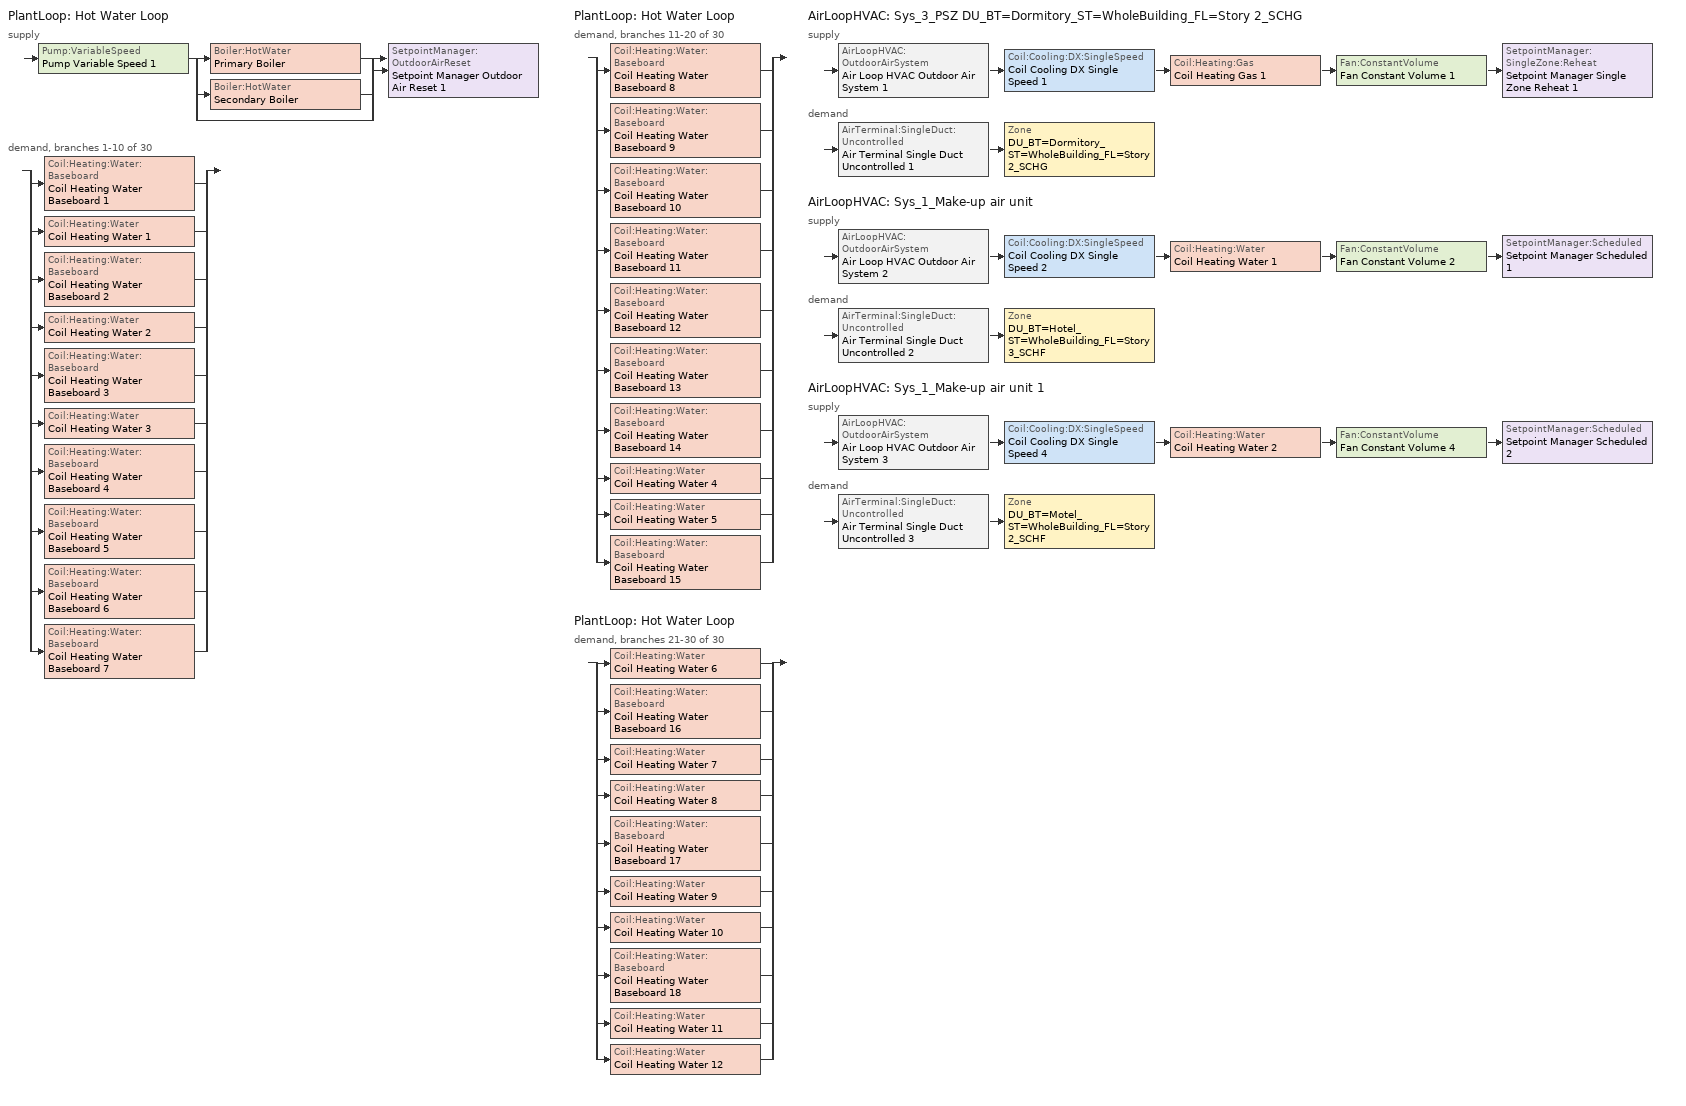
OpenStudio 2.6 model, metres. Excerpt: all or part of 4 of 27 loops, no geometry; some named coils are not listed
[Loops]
PlantLoop 'Hot Water Loop'
 supply: Pump:VariableSpeed 'Pump Variable Speed 1' > split
  | Boiler:HotWater 'Primary Boiler'
  | Boiler:HotWater 'Secondary Boiler'
  | bypass
  join > SetpointManager:OutdoorAirReset 'Setpoint Manager Outdoor Air Reset 1'
 demand, branches 1-10 of 30: split
  | Coil:Heating:Water:Baseboard 'Coil Heating Water Baseboard 1'
  | Coil:Heating:Water 'Coil Heating Water 1'
  | Coil:Heating:Water:Baseboard 'Coil Heating Water Baseboard 2'
  | Coil:Heating:Water 'Coil Heating Water 2'
  | Coil:Heating:Water:Baseboard 'Coil Heating Water Baseboard 3'
  | Coil:Heating:Water 'Coil Heating Water 3'
  | Coil:Heating:Water:Baseboard 'Coil Heating Water Baseboard 4'
  | Coil:Heating:Water:Baseboard 'Coil Heating Water Baseboard 5'
  | Coil:Heating:Water:Baseboard 'Coil Heating Water Baseboard 6'
  | Coil:Heating:Water:Baseboard 'Coil Heating Water Baseboard 7'
PlantLoop 'Hot Water Loop'
 demand, branches 11-20 of 30: split
  | Coil:Heating:Water:Baseboard 'Coil Heating Water Baseboard 8'
  | Coil:Heating:Water:Baseboard 'Coil Heating Water Baseboard 9'
  | Coil:Heating:Water:Baseboard 'Coil Heating Water Baseboard 10'
  | Coil:Heating:Water:Baseboard 'Coil Heating Water Baseboard 11'
  | Coil:Heating:Water:Baseboard 'Coil Heating Water Baseboard 12'
  | Coil:Heating:Water:Baseboard 'Coil Heating Water Baseboard 13'
  | Coil:Heating:Water:Baseboard 'Coil Heating Water Baseboard 14'
  | Coil:Heating:Water 'Coil Heating Water 4'
  | Coil:Heating:Water 'Coil Heating Water 5'
  | Coil:Heating:Water:Baseboard 'Coil Heating Water Baseboard 15'
PlantLoop 'Hot Water Loop'
 demand, branches 21-30 of 30: split
  | Coil:Heating:Water 'Coil Heating Water 6'
  | Coil:Heating:Water:Baseboard 'Coil Heating Water Baseboard 16'
  | Coil:Heating:Water 'Coil Heating Water 7'
  | Coil:Heating:Water 'Coil Heating Water 8'
  | Coil:Heating:Water:Baseboard 'Coil Heating Water Baseboard 17'
  | Coil:Heating:Water 'Coil Heating Water 9'
  | Coil:Heating:Water 'Coil Heating Water 10'
  | Coil:Heating:Water:Baseboard 'Coil Heating Water Baseboard 18'
  | Coil:Heating:Water 'Coil Heating Water 11'
  | Coil:Heating:Water 'Coil Heating Water 12'
AirLoopHVAC 'Sys_3_PSZ DU_BT=Dormitory_ST=WholeBuilding_FL=Story 2_SCHG'
 supply: AirLoopHVAC:OutdoorAirSystem 'Air Loop HVAC Outdoor Air System 1' > Coil:Cooling:DX:SingleSpeed 'Coil Cooling DX Single Speed 1' > Coil:Heating:Gas 'Coil Heating Gas 1' > Fan:ConstantVolume 'Fan Constant Volume 1' > SetpointManager:SingleZone:Reheat 'Setpoint Manager Single Zone Reheat 1'
 demand: AirTerminal:SingleDuct:Uncontrolled 'Air Terminal Single Duct Uncontrolled 1' > Zone 'DU_BT=Dormitory_ST=WholeBuilding_FL=Story 2_SCHG'
AirLoopHVAC 'Sys_1_Make-up air unit'
 supply: AirLoopHVAC:OutdoorAirSystem 'Air Loop HVAC Outdoor Air System 2' > Coil:Cooling:DX:SingleSpeed 'Coil Cooling DX Single Speed 2' > Coil:Heating:Water 'Coil Heating Water 1' > Fan:ConstantVolume 'Fan Constant Volume 2' > SetpointManager:Scheduled 'Setpoint Manager Scheduled 1'
 demand: AirTerminal:SingleDuct:Uncontrolled 'Air Terminal Single Duct Uncontrolled 2' > Zone 'DU_BT=Hotel_ST=WholeBuilding_FL=Story 3_SCHF'
AirLoopHVAC 'Sys_1_Make-up air unit 1'
 supply: AirLoopHVAC:OutdoorAirSystem 'Air Loop HVAC Outdoor Air System 3' > Coil:Cooling:DX:SingleSpeed 'Coil Cooling DX Single Speed 4' > Coil:Heating:Water 'Coil Heating Water 2' > Fan:ConstantVolume 'Fan Constant Volume 4' > SetpointManager:Scheduled 'Setpoint Manager Scheduled 2'
 demand: AirTerminal:SingleDuct:Uncontrolled 'Air Terminal Single Duct Uncontrolled 3' > Zone 'DU_BT=Motel_ST=WholeBuilding_FL=Story 2_SCHF'
[Sizing:Zone] Zone Cooling Design Supply Air Temperature Input Method=SupplyAirTemperature; Zone Cooling Design Supply Air Temperature {C}=13; Zone Cooling Design Supply Air Temperature Difference {deltaC}=11.11; Zone Heating Design Supply Air Temperature Input Method=SupplyAirTemperature; Zone Heating Design Supply Air Temperature {C}=43; Zone Heating Design Supply Air Temperature Difference {deltaC}=11.11; Zone Cooling Design Supply Air Humidity Ratio {kg-H2O/kg-air}=0.0085; Zone Heating Design Supply Air Humidity Ratio {kg-H2O/kg-air}=0.008; Zone Heating Sizing Factor=1.3; Zone Cooling Sizing Factor=1.1; Cooling Design Air Flow Method=DesignDay; Heating Design Air Flow Method=DesignDay; Account for Dedicated Outdoor Air System=No; Dedicated Outdoor Air System Control Strategy=NeutralSupplyAir; Dedicated Outdoor Air Low Setpoint Temperature for Design {C}=autosize; Dedicated Outdoor Air High Setpoint Temperature for Design {C}=autosize
DU_BT=Dormitory_ST=WholeBuilding_FL=Story 2_SCHG; DU_BT=Hotel_ST=WholeBuilding_FL=Story 3_SCHF; DU_BT=Motel_ST=WholeBuilding_FL=Story 2_SCHF
[Zone equipment]
DU_BT=Dormitory_ST=WholeBuilding_FL=Story 2_SCHG: Air Terminal Single Duct Uncontrolled 1, Zone HVAC Baseboard Convective Water 1
DU_BT=Hotel_ST=WholeBuilding_FL=Story 3_SCHF: DU_BT=Hotel_ST=WholeBuilding_FL=Story 3_SCHF PTAC, Zone HVAC Baseboard Convective Water 2, Air Terminal Single Duct Uncontrolled 2
DU_BT=Motel_ST=WholeBuilding_FL=Story 2_SCHF: DU_BT=Motel_ST=WholeBuilding_FL=Story 2_SCHF PTAC, Zone HVAC Baseboard Convective Water 3, Air Terminal Single Duct Uncontrolled 3
[PlantLoop]
Hot Water Loop: Fluid Type=Water; Glycol Concentration=0; Plant Loop Volume {m3}=Autocalculate; Load Distribution Scheme=Optimal
[Sizing:Plant]
Hot Water Loop: Loop Type=Heating; Design Loop Exit Temperature {C}=82; Loop Design Temperature Difference {deltaC}=16; Sizing Option=NonCoincident; Zone Timesteps in Averaging Window=1; Coincident Sizing Factor Mode=None
[Pump:VariableSpeed]
Pump Variable Speed 1: Pump Control Type=Intermittent; Skin Loss Radiative Fraction=0.5; Design Power Sizing Method=PowerPerFlowPerPressure; Design Electric Power per Unit Flow Rate {W/(m3/s)}=348701.1; Design Shaft Power per Unit Flow Rate per Unit Head {W-s/m3-Pa}=1.28205; Design Minimum Flow Rate Fraction=0
[Boiler:HotWater] Fuel Type=NaturalGas; Water Outlet Upper Temperature Limit {C}=99; Boiler Flow Mode=ConstantFlow; Parasitic Electric Load {W}=0; Sizing Factor=1
Primary Boiler; Secondary Boiler
[SetpointManager:OutdoorAirReset]
Setpoint Manager Outdoor Air Reset 1: Control Variable=Temperature; Setpoint at Outdoor Low Temperature {C}=82; Outdoor Low Temperature {C}=-16; Setpoint at Outdoor High Temperature {C}=60; Outdoor High Temperature {C}=0
[AirLoopHVAC] Availability Schedule=Always On Discrete; Design Supply Air Flow Rate {m3/s}=AutoSize
Sys_3_PSZ DU_BT=Dormitory_ST=WholeBuilding_FL=Story 2_SCHG; Sys_1_Make-up air unit; Sys_1_Make-up air unit 1
[Sizing:System] Design Outdoor Air Flow Rate {m3/s}=Autosize; Minimum System Air Flow Ratio=1; Preheat Design Temperature {C}=7; Preheat Design Humidity Ratio {kg-H2O/kg-Air}=0.008; Precool Design Temperature {C}=13; Precool Design Humidity Ratio {kg-H2O/kg-Air}=0.008; Central Cooling Design Supply Air Temperature {C}=13; Central Heating Design Supply Air Temperature {C}=43; Sizing Option=NonCoincident; Central Cooling Design Supply Air Humidity Ratio {kg-H2O/kg-Air}=0.0085; Central Heating Design Supply Air Humidity Ratio {kg-H2O/kg-Air}=0.008; Cooling Design Air Flow Method=DesignDay; Cooling Design Air Flow Rate {m3/s}=0; Heating Design Air Flow Method=DesignDay; Heating Design Air Flow Rate {m3/s}=0; System Outdoor Air Method=ZoneSum; Zone Maximum Outdoor Air Fraction=1; Cooling Supply Air Flow Rate Per Floor Area {m3/s-m2}=0.00996765; Cooling Fraction of Autosized Cooling Supply Air Flow Rate=1; Cooling Supply Air Flow Rate Per Unit Cooling Capacity {m3/s-W}=3.94755e-05; Heating Supply Air Flow Rate Per Floor Area {m3/s-m2}=0.00996765; Heating Fraction of Autosized Heating Supply Air Flow Rate=1; Heating Fraction of Autosized Cooling Supply Air Flow Rate=1; Heating Supply Air Flow Rate Per Unit Heating Capacity {m3/s-W}=3.15882e-05; Cooling Design Capacity Method=CoolingDesignCapacity; Cooling Design Capacity {W}=autosize; Cooling Design Capacity Per Floor Area {W/m2}=234.7; Fraction of Autosized Cooling Design Capacity=1; Heating Design Capacity Method=HeatingDesignCapacity; Heating Design Capacity {W}=autosize; Heating Design Capacity Per Floor Area {W/m2}=157; Fraction of Autosized Heating Design Capacity=1; Central Cooling Capacity Control Method=OnOff
Name | Type of Load to Size On | 100% Outdoor Air in Cooling | 100% Outdoor Air in Heating
Sys_3_PSZ DU_BT=Dormitory_ST=WholeBuilding_FL=Story 2_SCHG | Sensible | No | No
Sys_1_Make-up air unit; Sys_1_Make-up air unit 1 | VentilationRequirement | Yes | Yes
[Fan:ConstantVolume] Availability Schedule=Always On Discrete; Maximum Flow Rate {m3/s}=AutoSize
Name | Pressure Rise {Pa}
Fan Constant Volume 1; Fan Constant Volume 2; Fan Constant Volume 4; Fan Constant Volume 19; Fan Constant Volume 21
Fan Constant Volume 3; Fan Constant Volume 5 | 640
[Coil:Heating:Gas]
Coil Heating Gas 1: Availability Schedule=Always On Discrete; Gas Burner Efficiency=0.8; Nominal Capacity {W}=AutoSize; Parasitic Electric Load {W}=0; Parasitic Gas Load {W}=0
[Coil:Cooling:DX:SingleSpeed] Availability Schedule=Always On Discrete; Rated Total Cooling Capacity {W}=autosize; Rated Sensible Heat Ratio=autosize; Rated COP {W/W}=3; Rated Air Flow Rate {m3/s}=autosize; Rated Evaporator Fan Power Per Volume Flow Rate {W/(m3/s)}=773.3; Condenser Type=AirCooled; Evaporative Condenser Effectiveness=0; Evaporative Condenser Air Flow Rate {m3/s}=Autosize; Evaporative Condenser Pump Rated Power Consumption {W}=Autosize; Crankcase Heater Capacity {W}=0; Maximum Outdoor Dry-Bulb Temperature for Crankcase Heater Operation {C}=0; Basin Heater Capacity {W/K}=0; Basin Heater Setpoint Temperature {C}=10
Name | Total Cooling Capacity Function of Temperature Curve | Total Cooling Capacity Function of Flow Fraction Curve | Energy Input Ratio Function of Temperature Curve | Energy Input Ratio Function of Flow Fraction Curve | Part Load Fraction Correlation Curve
Coil Cooling DX Single Speed 1 | Curve Biquadratic 1 | Curve Quadratic 1 | Curve Biquadratic 2 | Curve Quadratic 2 | Curve Quadratic 3
Coil Cooling DX Single Speed 2 | Curve Biquadratic 3 | Curve Quadratic 4 | Curve Biquadratic 4 | Curve Quadratic 5 | Curve Cubic 1
Coil Cooling DX Single Speed 3 | Curve Biquadratic 5 | Curve Quadratic 6 | Curve Biquadratic 6 | Curve Quadratic 7 | Curve Cubic 2
Coil Cooling DX Single Speed 4 | Curve Biquadratic 7 | Curve Quadratic 8 | Curve Biquadratic 8 | Curve Quadratic 9 | Curve Cubic 3
Coil Cooling DX Single Speed 5 | Curve Biquadratic 9 | Curve Quadratic 10 | Curve Biquadratic 10 | Curve Quadratic 11 | Curve Cubic 4
[Controller:OutdoorAir] Minimum Outdoor Air Flow Rate {m3/s}=autosize; Maximum Outdoor Air Flow Rate {m3/s}=Autosize; Economizer Control Type=NoEconomizer; Economizer Control Action Type=ModulateFlow; Economizer Maximum Limit Dry-Bulb Temperature {C}=28; Economizer Maximum Limit Enthalpy {J/kg}=64000; Economizer Minimum Limit Dry-Bulb Temperature {C}=-100; Lockout Type=NoLockout; Minimum Limit Type=FixedMinimum; High Humidity Control=No; Heat Recovery Bypass Control Type=BypassWhenWithinEconomizerLimits
Name | Controller Mechanical Ventilation
Controller Outdoor Air 1 | Controller Mechanical Ventilation 1
Controller Outdoor Air 2 | Controller Mechanical Ventilation 2
Controller Outdoor Air 3 | Controller Mechanical Ventilation 3
[Controller:MechanicalVentilation] Availability Schedule=Always On Discrete; System Outdoor Air Method=ZoneSum
Controller Mechanical Ventilation 1; Controller Mechanical Ventilation 2; Controller Mechanical Ventilation 3
[AirLoopHVAC:OutdoorAirSystem]
Name | Controller
Air Loop HVAC Outdoor Air System 1 | Controller Outdoor Air 1
Air Loop HVAC Outdoor Air System 2 | Controller Outdoor Air 2
Air Loop HVAC Outdoor Air System 3 | Controller Outdoor Air 3
[SetpointManager:SingleZone:Reheat]
Setpoint Manager Single Zone Reheat 1: Minimum Supply Air Temperature {C}=13; Maximum Supply Air Temperature {C}=43; Control Zone=DU_BT=Dormitory_ST=WholeBuilding_FL=Story 2_SCHG
[AirTerminal:SingleDuct:Uncontrolled] Availability Schedule=Always On Discrete; Maximum Air Flow Rate {m3/s}=AutoSize
Air Terminal Single Duct Uncontrolled 1; Air Terminal Single Duct Uncontrolled 2; Air Terminal Single Duct Uncontrolled 3
[Coil:Heating:Water:Baseboard] Heating Design Capacity Method=HeatingDesignCapacity; Heating Design Capacity {W}=autosize; Heating Design Capacity Per Floor Area {W/m2}=0; Fraction of Autosized Heating Design Capacity=0.8
Coil Heating Water Baseboard 1; Coil Heating Water Baseboard 2; Coil Heating Water Baseboard 3; Coil Heating Water Baseboard 4; Coil Heating Water Baseboard 5; Coil Heating Water Baseboard 6; Coil Heating Water Baseboard 7; Coil Heating Water Baseboard 8; Coil Heating Water Baseboard 9; Coil Heating Water Baseboard 10; Coil Heating Water Baseboard 11; Coil Heating Water Baseboard 12; Coil Heating Water Baseboard 13; Coil Heating Water Baseboard 14; Coil Heating Water Baseboard 15; Coil Heating Water Baseboard 16; Coil Heating Water Baseboard 17; Coil Heating Water Baseboard 18
[ZoneHVAC:Baseboard:Convective:Water] Availability Schedule=Always On Discrete
Name | Heating Coil
Zone HVAC Baseboard Convective Water 1 | Coil Heating Water Baseboard 1
Zone HVAC Baseboard Convective Water 2 | Coil Heating Water Baseboard 2
Zone HVAC Baseboard Convective Water 3 | Coil Heating Water Baseboard 3
Zone HVAC Baseboard Convective Water 4 | Coil Heating Water Baseboard 4
Zone HVAC Baseboard Convective Water 5 | Coil Heating Water Baseboard 5
Zone HVAC Baseboard Convective Water 6 | Coil Heating Water Baseboard 6
Zone HVAC Baseboard Convective Water 7 | Coil Heating Water Baseboard 7
Zone HVAC Baseboard Convective Water 8 | Coil Heating Water Baseboard 8
Zone HVAC Baseboard Convective Water 9 | Coil Heating Water Baseboard 9
Zone HVAC Baseboard Convective Water 10 | Coil Heating Water Baseboard 10
Zone HVAC Baseboard Convective Water 11 | Coil Heating Water Baseboard 11
Zone HVAC Baseboard Convective Water 12 | Coil Heating Water Baseboard 12
Zone HVAC Baseboard Convective Water 13 | Coil Heating Water Baseboard 13
Zone HVAC Baseboard Convective Water 14 | Coil Heating Water Baseboard 14
Zone HVAC Baseboard Convective Water 15 | Coil Heating Water Baseboard 15
Zone HVAC Baseboard Convective Water 16 | Coil Heating Water Baseboard 16
Zone HVAC Baseboard Convective Water 17 | Coil Heating Water Baseboard 17
Zone HVAC Baseboard Convective Water 18 | Coil Heating Water Baseboard 18
[Coil:Heating:Water] Availability Schedule=Always On Discrete
Coil Heating Water 1; Coil Heating Water 2; Coil Heating Water 3; Coil Heating Water 4; Coil Heating Water 5; Coil Heating Water 6; Coil Heating Water 7; Coil Heating Water 8; Coil Heating Water 9; Coil Heating Water 10; Coil Heating Water 11; Coil Heating Water 12
[Controller:WaterCoil] Action=Normal; Minimum Actuated Flow {m3/s}=0
Name | Water Coil
Controller Water Coil 1 | Coil Heating Water 1
Controller Water Coil 2 | Coil Heating Water 2
Controller Water Coil 3 | Coil Heating Water 3
Controller Water Coil 4 | Coil Heating Water 4
Controller Water Coil 6 | Coil Heating Water 5
Controller Water Coil 7 | Coil Heating Water 6
Controller Water Coil 8 | Coil Heating Water 7
Controller Water Coil 10 | Coil Heating Water 8
Controller Water Coil 11 | Coil Heating Water 9
Controller Water Coil 13 | Coil Heating Water 10
Controller Water Coil 14 | Coil Heating Water 11
Controller Water Coil 16 | Coil Heating Water 12
[SetpointManager:Scheduled] Control Variable=Temperature
Name | Schedule
Setpoint Manager Scheduled 1 | Makeup-Air Unit Supply Air Temp
Setpoint Manager Scheduled 2 | Makeup-Air Unit Supply Air Temp 1
[Coil:Heating:Electric] Availability Schedule=ON_OFF_ALWAYS_OFF
Coil Heating Electric 1; Coil Heating Electric 2
[ZoneHVAC:PackagedTerminalAirConditioner] Availability Schedule=Always On Discrete; Supply Air Flow Rate During Cooling Operation {m3/s}=Autosize; Supply Air Flow Rate During Heating Operation {m3/s}=Autosize; Supply Air Flow Rate When No Cooling or Heating is Needed {m3/s}=Autosize; Outdoor Air Flow Rate During Cooling Operation {m3/s}=Autosize; Outdoor Air Flow Rate During Heating Operation {m3/s}=Autosize; Outdoor Air Flow Rate When No Cooling or Heating is Needed {m3/s}=Autosize; Fan Placement=DrawThrough
Name | Supply Air Fan | Heating Coil | Cooling Coil
DU_BT=Hotel_ST=WholeBuilding_FL=Story 3_SCHF PTAC | Fan Constant Volume 3 | Coil Heating Electric 1 | Coil Cooling DX Single Speed 3
DU_BT=Motel_ST=WholeBuilding_FL=Story 2_SCHF PTAC | Fan Constant Volume 5 | Coil Heating Electric 2 | Coil Cooling DX Single Speed 5
[ZoneHVAC:FourPipeFanCoil] Availability Schedule=Always On Discrete; Capacity Control Method=ConstantFanVariableFlow; Maximum Supply Air Flow Rate {m3/s}=autosize; Maximum Outdoor Air Flow Rate {m3/s}=autosize; Maximum Cold Water Flow Rate {m3/s}=autosize; Maximum Hot Water Flow Rate {m3/s}=autosize; Minimum Supply Air Temperature in Cooling Mode {C}=autosize; Maximum Supply Air Temperature in Heating Mode {C}=autosize
Name | Supply Air Fan | Cooling Coil | Heating Coil
Zone HVAC Four Pipe Fan Coil 1 | Fan Constant Volume 19 | Coil Cooling Water 4 | Coil Heating Water 11
Zone HVAC Four Pipe Fan Coil 2 | Fan Constant Volume 21 | Coil Cooling Water 5 | Coil Heating Water 12
[Schedule:Ruleset]
Name | Default Day Schedule
ON_OFF_ALWAYS_OFF | Schedule Day 3
Makeup-Air Unit Supply Air Temp | Makeup Air Unit Supply Air Temp Default
Makeup-Air Unit Supply Air Temp 1 | Makeup Air Unit Supply Air Temp Default 1
[Schedule:Day]
Schedule Day 3; wkdON_OFF_ALWAYS_OFF 1; satON_OFF_ALWAYS_OFF 1; sunON_OFF_ALWAYS_OFF 1: 1, 0, 0, 2, 0, 0, 3, 0, 0, 4, 0, 0, 5, 0, 0, 6, 0, 0, 7, 0, 0, 8, 0, 0, 9, 0, 0, 10, 0, 0, 11, 0, 0, 12, 0, 0, 13, 0, 0, 14, 0, 0, 15, 0, 0, 16, 0, 0, 17, 0, 0, 18, 0, 0, 19, 0, 0, 20, 0, 0, 21, 0, 0, 22, 0, 0, 23, 0, 0, 24, 0, 0
Makeup Air Unit Supply Air Temp Default; Makeup Air Unit Supply Air Temp Default 1: 24, 0, 20
[Schedule:Rule] Schedule Ruleset=ON_OFF_ALWAYS_OFF; Date Specification Type=DateRange; Start Month=1; Start Day=1; End Month=12; End Day=31
Name | Rule Order | Day Schedule | Apply Sunday | Apply Monday | Apply Tuesday | Apply Wednesday | Apply Thursday | Apply Friday | Apply Saturday
wkdON_OFF_ALWAYS_OFF rule | 2 | wkdON_OFF_ALWAYS_OFF 1 | No | Yes | Yes | Yes | Yes | Yes | No
satON_OFF_ALWAYS_OFFrule | 1 | satON_OFF_ALWAYS_OFF 1 | No | No | No | No | No | No | Yes
sunON_OFF_ALWAYS_OFFrule | 0 | sunON_OFF_ALWAYS_OFF 1 | Yes | No | No | No | No | No | No
[Schedule:Constant]
Always On Discrete: Value=1
[Curve:Biquadratic] Maximum Value of y=46
Name | Coefficient1 Constant | Coefficient2 x | Coefficient3 x**2 | Coefficient4 y | Coefficient5 y**2 | Coefficient6 x*y | Minimum Value of x | Maximum Value of x | Minimum Value of y
Curve Biquadratic 1 | 0.942588 | 0.00954335 | 0.00068377 | -0.0110427 | 5.249e-06 | -9.72e-06 | 17 | 22 | 13
Curve Biquadratic 2 | 0.342414 | 0.034885 | -0.0006237 | 0.00497722 | 0.000437951 | -0.000728028 | 17 | 22 | 13
Curve Biquadratic 3; Curve Biquadratic 5; Curve Biquadratic 7; Curve Biquadratic 9 | 0.867905 | 0.0142459 | 0.000554364 | -0.00755748 | 3.3048e-05 | -0.000191808 | 13 | 24 | 24
Curve Biquadratic 4; Curve Biquadratic 6; Curve Biquadratic 8; Curve Biquadratic 10 | 0.116936 | 0.0284933 | -0.000411156 | 0.0214108 | 0.000161028 | -0.000679104 | 13 | 24 | 24
[Curve:Quadratic]
Name | Coefficient1 Constant | Coefficient2 x | Coefficient3 x**2 | Minimum Value of x | Maximum Value of x
Curve Quadratic 1 | 0.8 | 0.2 | 0 | 0.5 | 1.5
Curve Quadratic 2 | 1.1552 | -0.1808 | 0.0256 | 0.5 | 1.5
Curve Quadratic 3 | 0.85 | 0.15 | 0 | 0 | 1
Curve Quadratic 4; Curve Quadratic 5; Curve Quadratic 6; Curve Quadratic 7; Curve Quadratic 8; Curve Quadratic 9; Curve Quadratic 10; Curve Quadratic 11 | 1 | 0 | 0 | 0 | 1
[Curve:Cubic] Coefficient1 Constant=0.0277; Coefficient2 x=4.9151; Coefficient3 x**2=-8.184; Coefficient4 x**3=4.2702; Minimum Value of x=0.7; Maximum Value of x=1
Curve Cubic 1; Curve Cubic 2; Curve Cubic 3; Curve Cubic 4
